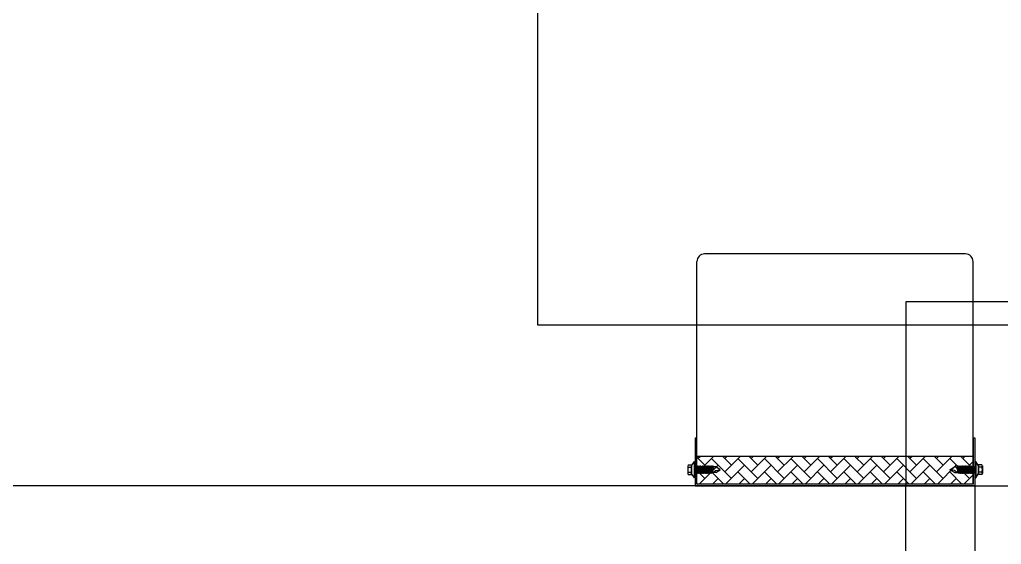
# Model space of a CAD drawing. Header units: millimetres. Extents: x -27104 to 125781, y -3376 to 46996.
# Drawn here: x 118377.82 to 118398.68, y 18692.48 to 18703.63 of the extents above; entities that cross this region are included whole.
import ezdxf

# ---------------------------------------------------------------- set-up
doc = ezdxf.new("R2010")
doc.units = ezdxf.units.MM
doc.header["$LTSCALE"] = 100
doc.header["$MEASUREMENT"] = 0
doc.layers.get('0').update_dxf_attribs({"linetype": 'CONTINUOUS'})
doc.layers.add('ELE9', color=9, linetype='CONTINUOUS')
doc.layers.add('주차-화물', color=251, linetype='CONTINUOUS')

# ---------------------------------------------------------------- blocks, each defined once
blk = doc.blocks.new('sdfsgfdgdfg')
at = {"layer": '주차-화물', "ltscale": 0.1}
blk.add_lwpolyline([(36469107.6, 558896.3), (36469107.6, 564896.3), (36465857.6, 564896.3), (36465857.6, 558896.3), (36469107.6, 558896.3), (36465857.6, 564896.3)], dxfattribs=at)
blk = doc.blocks.new('ggtyu')
at = {"layer": 'ELE9', "color": 253}
for p, q in [((56822.916, 18698.652), (56817.373, 18698.652)), ((56817.21, 18693.761), (56817.21, 18698.489)), ((56823.079, 18693.761), (56823.079, 18698.489)), ((56817.024, 18694.171), (56817.097, 18694.171)), ((56817.097, 18694.152), (56817.156, 18694.244)), ((56817.097, 18694.171), (56817.097, 18693.965)), ((56817.097, 18693.984), (56817.097, 18694.152)), ((56817.156, 18693.892), (56817.156, 18694.244)), ((56817.156, 18694.244), (56817.171, 18694.244)), ((56817.156, 18694.244), (56817.156, 18693.892)), ((56817.171, 18694.244), (56817.171, 18693.892)), ((56823.079, 18694.348), (56817.21, 18694.348)), ((56817.21, 18693.761), (56817.21, 18694.348)), ((56823.079, 18694.348), (56823.079, 18693.761)), ((56823.134, 18694.244), (56823.119, 18694.244)), ((56823.119, 18694.244), (56823.119, 18693.892)), ((56823.134, 18693.892), (56823.134, 18694.244)), ((56823.193, 18694.152), (56823.134, 18694.244)), ((56823.134, 18694.244), (56823.134, 18693.892)), ((56823.193, 18694.171), (56823.193, 18693.965)), ((56823.265, 18694.171), (56823.193, 18694.171)), ((56823.193, 18693.984), (56823.193, 18694.152)), ((56817.015, 18694.147), (56817.015, 18693.988)), ((56817.024, 18694.121), (56817.097, 18694.121)), ((56817.024, 18694.015), (56817.097, 18694.015)), ((56817.024, 18693.965), (56817.097, 18693.965)), ((56817.156, 18693.892), (56817.097, 18693.984)), ((56817.218, 18694.149), (56817.171, 18694.034)), ((56817.202, 18694.129), (56817.171, 18694.129)), ((56817.171, 18694.016), (56817.218, 18694.129)), ((56817.202, 18694.129), (56817.171, 18694.054)), ((56817.187, 18694.006), (56817.171, 18694.006)), ((56817.187, 18693.987), (56817.171, 18694.006)), ((56817.179, 18694.006), (56817.187, 18693.987)), ((56817.254, 18694.149), (56817.187, 18693.987)), ((56817.254, 18694.149), (56817.187, 18693.987)), ((56817.238, 18694.129), (56817.187, 18694.006)), ((56817.187, 18693.987), (56817.203, 18694.006)), ((56817.187, 18694.006), (56817.187, 18693.987)), ((56817.218, 18694.149), (56817.202, 18694.129)), ((56817.203, 18694.006), (56817.254, 18694.129)), ((56817.223, 18694.006), (56817.203, 18694.006)), ((56817.223, 18693.987), (56817.207, 18694.006)), ((56817.215, 18694.006), (56817.223, 18693.987)), ((56817.226, 18694.129), (56817.218, 18694.149)), ((56817.218, 18694.149), (56817.234, 18694.129)), ((56817.218, 18694.129), (56817.218, 18694.149)), ((56817.238, 18694.129), (56817.218, 18694.129)), ((56817.29, 18694.149), (56817.223, 18693.987)), ((56817.29, 18694.149), (56817.223, 18693.987)), ((56817.274, 18694.129), (56817.223, 18694.006)), ((56817.223, 18693.987), (56817.239, 18694.006)), ((56817.223, 18694.006), (56817.223, 18693.987)), ((56817.254, 18694.149), (56817.238, 18694.129)), ((56817.239, 18694.006), (56817.29, 18694.129)), ((56817.259, 18694.006), (56817.239, 18694.006)), ((56817.259, 18693.987), (56817.243, 18694.006)), ((56817.251, 18694.006), (56817.259, 18693.987)), ((56817.262, 18694.129), (56817.254, 18694.149)), ((56817.254, 18694.149), (56817.27, 18694.129)), ((56817.254, 18694.129), (56817.254, 18694.149)), ((56817.274, 18694.129), (56817.254, 18694.129)), ((56817.326, 18694.149), (56817.259, 18693.987)), ((56817.326, 18694.149), (56817.259, 18693.987)), ((56817.31, 18694.129), (56817.259, 18694.006)), ((56817.259, 18693.987), (56817.275, 18694.006)), ((56817.259, 18694.006), (56817.259, 18693.987)), ((56817.29, 18694.149), (56817.274, 18694.129)), ((56817.275, 18694.006), (56817.326, 18694.129)), ((56817.295, 18694.006), (56817.275, 18694.006)), ((56817.295, 18693.987), (56817.279, 18694.006)), ((56817.287, 18694.006), (56817.295, 18693.987)), ((56817.298, 18694.129), (56817.29, 18694.149)), ((56817.29, 18694.149), (56817.306, 18694.129)), ((56817.29, 18694.129), (56817.29, 18694.149)), ((56817.31, 18694.129), (56817.29, 18694.129)), ((56817.362, 18694.149), (56817.295, 18693.987)), ((56817.362, 18694.149), (56817.295, 18693.987)), ((56817.346, 18694.129), (56817.295, 18694.006)), ((56817.295, 18693.987), (56817.31, 18694.006)), ((56817.295, 18694.006), (56817.295, 18693.987)), ((56817.326, 18694.149), (56817.31, 18694.129)), ((56817.31, 18694.006), (56817.362, 18694.129)), ((56817.331, 18694.006), (56817.31, 18694.006)), ((56817.331, 18693.987), (56817.315, 18694.006)), ((56817.323, 18694.006), (56817.331, 18693.987)), ((56817.334, 18694.129), (56817.326, 18694.149)), ((56817.326, 18694.149), (56817.341, 18694.129)), ((56817.326, 18694.129), (56817.326, 18694.149)), ((56817.346, 18694.129), (56817.326, 18694.129)), ((56817.397, 18694.149), (56817.331, 18693.987)), ((56817.397, 18694.149), (56817.331, 18693.987)), ((56817.382, 18694.129), (56817.331, 18694.006)), ((56817.331, 18693.987), (56817.346, 18694.006)), ((56817.331, 18694.006), (56817.331, 18693.987)), ((56817.362, 18694.149), (56817.346, 18694.129)), ((56817.346, 18694.006), (56817.397, 18694.129)), ((56817.366, 18694.006), (56817.346, 18694.006)), ((56817.366, 18693.987), (56817.351, 18694.006)), ((56817.359, 18694.006), (56817.366, 18693.987)), ((56817.369, 18694.129), (56817.362, 18694.149)), ((56817.362, 18694.149), (56817.377, 18694.129)), ((56817.362, 18694.129), (56817.362, 18694.149)), ((56817.382, 18694.129), (56817.362, 18694.129)), ((56817.433, 18694.149), (56817.366, 18693.987)), ((56817.433, 18694.149), (56817.366, 18693.987)), ((56817.418, 18694.129), (56817.366, 18694.006)), ((56817.366, 18693.987), (56817.382, 18694.006)), ((56817.366, 18694.006), (56817.366, 18693.987)), ((56817.397, 18694.149), (56817.382, 18694.129)), ((56817.382, 18694.006), (56817.433, 18694.129)), ((56817.402, 18694.006), (56817.382, 18694.006)), ((56817.402, 18693.987), (56817.387, 18694.006)), ((56817.394, 18694.006), (56817.402, 18693.987)), ((56817.405, 18694.129), (56817.397, 18694.149)), ((56817.397, 18694.149), (56817.413, 18694.129)), ((56817.397, 18694.129), (56817.397, 18694.149)), ((56817.418, 18694.129), (56817.397, 18694.129)), ((56817.469, 18694.149), (56817.402, 18693.987)), ((56817.469, 18694.149), (56817.402, 18693.987)), ((56817.453, 18694.129), (56817.402, 18694.006)), ((56817.402, 18693.987), (56817.418, 18694.006)), ((56817.402, 18694.006), (56817.402, 18693.987)), ((56817.433, 18694.149), (56817.418, 18694.129)), ((56817.418, 18694.006), (56817.469, 18694.129)), ((56817.438, 18694.006), (56817.418, 18694.006)), ((56817.438, 18693.987), (56817.422, 18694.006)), ((56817.43, 18694.006), (56817.438, 18693.987)), ((56817.441, 18694.129), (56817.433, 18694.149)), ((56817.433, 18694.149), (56817.449, 18694.129)), ((56817.433, 18694.129), (56817.433, 18694.149)), ((56817.453, 18694.129), (56817.433, 18694.129)), ((56817.505, 18694.149), (56817.438, 18693.987)), ((56817.505, 18694.149), (56817.438, 18693.987)), ((56817.489, 18694.129), (56817.438, 18694.006)), ((56817.438, 18693.987), (56817.454, 18694.006)), ((56817.438, 18694.006), (56817.438, 18693.987)), ((56817.469, 18694.149), (56817.453, 18694.129)), ((56817.454, 18694.006), (56817.505, 18694.129)), ((56817.474, 18694.006), (56817.454, 18694.006)), ((56817.474, 18693.987), (56817.458, 18694.006)), ((56817.466, 18694.006), (56817.474, 18693.987)), ((56817.477, 18694.129), (56817.469, 18694.149)), ((56817.469, 18694.149), (56817.485, 18694.129)), ((56817.469, 18694.129), (56817.469, 18694.149)), ((56817.489, 18694.129), (56817.469, 18694.129)), ((56817.541, 18694.149), (56817.474, 18693.987)), ((56817.541, 18694.149), (56817.474, 18693.987)), ((56817.525, 18694.129), (56817.474, 18694.006)), ((56817.474, 18693.987), (56817.49, 18694.006)), ((56817.474, 18694.006), (56817.474, 18693.987)), ((56817.505, 18694.149), (56817.489, 18694.129)), ((56817.49, 18694.006), (56817.541, 18694.129)), ((56817.51, 18694.006), (56817.49, 18694.006)), ((56817.51, 18693.987), (56817.494, 18694.006)), ((56817.502, 18694.006), (56817.51, 18693.987)), ((56817.513, 18694.129), (56817.505, 18694.149)), ((56817.505, 18694.149), (56817.521, 18694.129)), ((56817.505, 18694.129), (56817.505, 18694.149)), ((56817.525, 18694.129), (56817.505, 18694.129)), ((56817.534, 18694.046), (56817.51, 18693.987)), ((56817.534, 18694.046), (56817.51, 18693.987)), ((56817.518, 18694.026), (56817.51, 18694.006)), ((56817.51, 18693.987), (56817.526, 18694.006)), ((56817.51, 18694.006), (56817.51, 18693.987)), ((56817.534, 18694.046), (56817.518, 18694.026)), ((56817.541, 18694.149), (56817.525, 18694.129)), ((56817.526, 18694.006), (56817.534, 18694.026)), ((56817.609, 18694.006), (56817.526, 18694.006)), ((56817.569, 18694.129), (56817.534, 18694.046)), ((56817.534, 18694.026), (56817.534, 18694.046)), ((56817.534, 18694.046), (56817.556, 18694.006)), ((56817.549, 18694.129), (56817.541, 18694.149)), ((56817.541, 18694.149), (56817.557, 18694.129)), ((56817.541, 18694.129), (56817.541, 18694.149)), ((56817.609, 18694.129), (56817.541, 18694.129)), ((56817.556, 18694.006), (56817.605, 18694.054)), ((56817.605, 18694.054), (56817.703, 18694.068)), ((56817.703, 18694.068), (56817.609, 18694.129)), ((56817.609, 18694.006), (56817.703, 18694.068)), ((56822.587, 18694.068), (56822.681, 18694.129)), ((56822.681, 18694.006), (56822.587, 18694.068)), ((56822.684, 18694.054), (56822.587, 18694.068)), ((56822.681, 18694.129), (56822.749, 18694.129)), ((56822.681, 18694.006), (56822.764, 18694.006)), ((56822.733, 18694.006), (56822.684, 18694.054)), ((56822.721, 18694.129), (56822.756, 18694.046)), ((56822.749, 18694.149), (56822.733, 18694.129)), ((56822.756, 18694.046), (56822.733, 18694.006)), ((56822.741, 18694.129), (56822.749, 18694.149)), ((56822.749, 18694.149), (56822.816, 18693.987)), ((56822.749, 18694.149), (56822.816, 18693.987)), ((56822.749, 18694.129), (56822.749, 18694.149)), ((56822.749, 18694.149), (56822.765, 18694.129)), ((56822.8, 18694.006), (56822.749, 18694.129)), ((56822.756, 18694.046), (56822.78, 18693.987)), ((56822.756, 18694.046), (56822.78, 18693.987)), ((56822.756, 18694.026), (56822.756, 18694.046)), ((56822.756, 18694.046), (56822.771, 18694.026)), ((56822.764, 18694.006), (56822.756, 18694.026)), ((56822.78, 18693.987), (56822.764, 18694.006)), ((56822.765, 18694.129), (56822.785, 18694.129)), ((56822.765, 18694.129), (56822.816, 18694.006)), ((56822.785, 18694.149), (56822.769, 18694.129)), ((56822.771, 18694.026), (56822.78, 18694.006)), ((56822.777, 18694.129), (56822.785, 18694.149)), ((56822.78, 18694.006), (56822.8, 18694.006)), ((56822.78, 18694.006), (56822.78, 18693.987)), ((56822.788, 18694.006), (56822.78, 18693.987)), ((56822.78, 18693.987), (56822.796, 18694.006)), ((56822.785, 18694.149), (56822.852, 18693.987)), ((56822.785, 18694.149), (56822.852, 18693.987)), ((56822.785, 18694.129), (56822.785, 18694.149)), ((56822.785, 18694.149), (56822.8, 18694.129)), ((56822.836, 18694.006), (56822.785, 18694.129)), ((56822.8, 18694.129), (56822.821, 18694.129)), ((56822.8, 18694.129), (56822.852, 18694.006)), ((56822.816, 18693.987), (56822.8, 18694.006)), ((56822.821, 18694.149), (56822.805, 18694.129)), ((56822.813, 18694.129), (56822.821, 18694.149)), ((56822.816, 18694.006), (56822.836, 18694.006)), ((56822.824, 18694.006), (56822.816, 18693.987)), ((56822.816, 18693.987), (56822.831, 18694.006)), ((56822.816, 18694.006), (56822.816, 18693.987)), ((56822.821, 18694.149), (56822.887, 18693.987)), ((56822.821, 18694.149), (56822.887, 18693.987)), ((56822.821, 18694.129), (56822.821, 18694.149)), ((56822.821, 18694.149), (56822.836, 18694.129)), ((56822.872, 18694.006), (56822.821, 18694.129)), ((56822.836, 18694.129), (56822.856, 18694.129)), ((56822.836, 18694.129), (56822.887, 18694.006)), ((56822.852, 18693.987), (56822.836, 18694.006)), ((56822.856, 18694.149), (56822.841, 18694.129)), ((56822.849, 18694.129), (56822.856, 18694.149)), ((56822.852, 18694.006), (56822.872, 18694.006)), ((56822.859, 18694.006), (56822.852, 18693.987)), ((56822.852, 18693.987), (56822.867, 18694.006)), ((56822.852, 18694.006), (56822.852, 18693.987)), ((56822.856, 18694.149), (56822.923, 18693.987)), ((56822.856, 18694.149), (56822.923, 18693.987)), ((56822.856, 18694.129), (56822.856, 18694.149)), ((56822.856, 18694.149), (56822.872, 18694.129)), ((56822.908, 18694.006), (56822.856, 18694.129)), ((56822.872, 18694.129), (56822.892, 18694.129)), ((56822.872, 18694.129), (56822.923, 18694.006)), ((56822.887, 18693.987), (56822.872, 18694.006)), ((56822.892, 18694.149), (56822.877, 18694.129)), ((56822.884, 18694.129), (56822.892, 18694.149)), ((56822.887, 18694.006), (56822.908, 18694.006)), ((56822.887, 18694.006), (56822.887, 18693.987)), ((56822.895, 18694.006), (56822.887, 18693.987)), ((56822.887, 18693.987), (56822.903, 18694.006)), ((56822.892, 18694.149), (56822.959, 18693.987)), ((56822.892, 18694.149), (56822.959, 18693.987)), ((56822.892, 18694.129), (56822.892, 18694.149)), ((56822.892, 18694.149), (56822.908, 18694.129)), ((56822.943, 18694.006), (56822.892, 18694.129)), ((56822.908, 18694.129), (56822.928, 18694.129)), ((56822.908, 18694.129), (56822.959, 18694.006)), ((56822.923, 18693.987), (56822.908, 18694.006)), ((56822.928, 18694.149), (56822.912, 18694.129)), ((56822.92, 18694.129), (56822.928, 18694.149)), ((56822.923, 18694.006), (56822.943, 18694.006)), ((56822.931, 18694.006), (56822.923, 18693.987)), ((56822.923, 18693.987), (56822.939, 18694.006)), ((56822.923, 18694.006), (56822.923, 18693.987)), ((56822.928, 18694.149), (56822.995, 18693.987)), ((56822.928, 18694.149), (56822.995, 18693.987)), ((56822.928, 18694.129), (56822.928, 18694.149)), ((56822.928, 18694.149), (56822.944, 18694.129)), ((56822.979, 18694.006), (56822.928, 18694.129)), ((56822.959, 18693.987), (56822.943, 18694.006)), ((56822.944, 18694.129), (56822.964, 18694.129)), ((56822.944, 18694.129), (56822.995, 18694.006)), ((56822.964, 18694.149), (56822.948, 18694.129)), ((56822.956, 18694.129), (56822.964, 18694.149)), ((56822.959, 18694.006), (56822.979, 18694.006)), ((56822.967, 18694.006), (56822.959, 18693.987)), ((56822.959, 18693.987), (56822.975, 18694.006)), ((56822.959, 18694.006), (56822.959, 18693.987)), ((56822.964, 18694.149), (56823.031, 18693.987)), ((56822.964, 18694.149), (56823.031, 18693.987)), ((56822.964, 18694.129), (56822.964, 18694.149)), ((56822.964, 18694.149), (56822.98, 18694.129)), ((56823.015, 18694.006), (56822.964, 18694.129)), ((56822.995, 18693.987), (56822.979, 18694.006)), ((56822.98, 18694.129), (56823, 18694.129)), ((56822.98, 18694.129), (56823.031, 18694.006)), ((56823, 18694.149), (56822.984, 18694.129)), ((56822.992, 18694.129), (56823, 18694.149)), ((56822.995, 18694.006), (56823.015, 18694.006)), ((56823.003, 18694.006), (56822.995, 18693.987)), ((56822.995, 18693.987), (56823.011, 18694.006)), ((56822.995, 18694.006), (56822.995, 18693.987)), ((56823, 18694.149), (56823.067, 18693.987)), ((56823, 18694.149), (56823.067, 18693.987)), ((56823, 18694.129), (56823, 18694.149)), ((56823, 18694.149), (56823.016, 18694.129)), ((56823.051, 18694.006), (56823, 18694.129)), ((56823.031, 18693.987), (56823.015, 18694.006)), ((56823.016, 18694.129), (56823.036, 18694.129)), ((56823.016, 18694.129), (56823.067, 18694.006)), ((56823.036, 18694.149), (56823.02, 18694.129)), ((56823.028, 18694.129), (56823.036, 18694.149)), ((56823.031, 18694.006), (56823.051, 18694.006)), ((56823.039, 18694.006), (56823.031, 18693.987)), ((56823.031, 18693.987), (56823.047, 18694.006)), ((56823.031, 18694.006), (56823.031, 18693.987)), ((56823.036, 18694.149), (56823.103, 18693.987)), ((56823.036, 18694.149), (56823.103, 18693.987)), ((56823.036, 18694.129), (56823.036, 18694.149)), ((56823.036, 18694.149), (56823.051, 18694.129)), ((56823.087, 18694.006), (56823.036, 18694.129)), ((56823.051, 18694.129), (56823.072, 18694.129)), ((56823.051, 18694.129), (56823.103, 18694.006)), ((56823.067, 18693.987), (56823.051, 18694.006)), ((56823.072, 18694.149), (56823.056, 18694.129)), ((56823.064, 18694.129), (56823.072, 18694.149)), ((56823.067, 18694.006), (56823.087, 18694.006)), ((56823.075, 18694.006), (56823.067, 18693.987)), ((56823.067, 18693.987), (56823.082, 18694.006)), ((56823.067, 18694.006), (56823.067, 18693.987)), ((56823.072, 18694.149), (56823.119, 18694.034)), ((56823.072, 18694.129), (56823.072, 18694.149)), ((56823.072, 18694.149), (56823.087, 18694.129)), ((56823.119, 18694.016), (56823.072, 18694.129)), ((56823.087, 18694.129), (56823.119, 18694.129)), ((56823.087, 18694.129), (56823.119, 18694.054)), ((56823.103, 18693.987), (56823.087, 18694.006)), ((56823.103, 18694.006), (56823.119, 18694.006)), ((56823.11, 18694.006), (56823.103, 18693.987)), ((56823.103, 18693.987), (56823.118, 18694.006)), ((56823.103, 18694.006), (56823.103, 18693.987)), ((56823.134, 18693.892), (56823.193, 18693.984)), ((56823.265, 18694.121), (56823.193, 18694.121)), ((56823.265, 18694.015), (56823.193, 18694.015)), ((56823.265, 18693.965), (56823.193, 18693.965)), ((56823.275, 18694.147), (56823.275, 18693.988)), ((56817.171, 18693.892), (56817.156, 18693.892)), ((56823.079, 18693.761), (56817.21, 18693.761)), ((56823.119, 18693.892), (56823.134, 18693.892)), ((56821.651, 18684.429), (56821.651, 18693.722))]:
    blk.add_line(p, q, dxfattribs=at)
at = {"layer": 'ELE9', "color": 253, "ltscale": 0.002}
for p, q in [((56869.583, 18697.634), (56821.651, 18697.634)), ((56821.651, 18697.634), (56821.651, 18693.722)), ((56817.21, 18694.739), (56817.171, 18694.739)), ((56817.171, 18694.739), (56817.171, 18693.722)), ((56817.21, 18693.761), (56817.21, 18694.739)), ((56823.119, 18694.739), (56823.079, 18694.739)), ((56823.079, 18694.739), (56823.079, 18693.761)), ((56823.119, 18693.722), (56823.119, 18694.739)), ((56817.21, 18694.333), (56817.38, 18694.163)), ((56817.565, 18694.348), (56817.24, 18694.022)), ((56817.284, 18694.348), (56817.24, 18694.303)), ((56817.661, 18694.163), (56817.259, 18693.761)), ((56817.521, 18694.303), (56817.943, 18693.882)), ((56817.758, 18694.348), (56817.943, 18694.163)), ((56818.127, 18694.348), (56817.802, 18694.022)), ((56817.846, 18694.348), (56817.802, 18694.303)), ((56818.224, 18694.163), (56817.821, 18693.761)), ((56818.083, 18694.303), (56818.505, 18693.882)), ((56818.32, 18694.348), (56818.505, 18694.163)), ((56818.689, 18694.348), (56818.364, 18694.022)), ((56818.408, 18694.348), (56818.364, 18694.303)), ((56818.786, 18694.163), (56818.384, 18693.761)), ((56818.645, 18694.303), (56819.067, 18693.882)), ((56818.882, 18694.348), (56819.067, 18694.163)), ((56819.252, 18694.348), (56818.926, 18694.022)), ((56818.971, 18694.348), (56818.926, 18694.303)), ((56819.348, 18694.163), (56818.946, 18693.761)), ((56819.207, 18694.303), (56819.629, 18693.882)), ((56819.444, 18694.348), (56819.629, 18694.163)), ((56819.814, 18694.348), (56819.489, 18694.022)), ((56819.533, 18694.348), (56819.489, 18694.303)), ((56819.91, 18694.163), (56819.508, 18693.761)), ((56819.77, 18694.303), (56820.191, 18693.882)), ((56820.007, 18694.348), (56820.191, 18694.163)), ((56820.376, 18694.348), (56820.051, 18694.022)), ((56820.095, 18694.348), (56820.051, 18694.303)), ((56820.472, 18694.163), (56820.07, 18693.761)), ((56820.332, 18694.303), (56820.754, 18693.882)), ((56820.569, 18694.348), (56820.754, 18694.163)), ((56820.938, 18694.348), (56820.613, 18694.022)), ((56820.657, 18694.348), (56820.613, 18694.303)), ((56821.035, 18694.163), (56820.632, 18693.761)), ((56820.894, 18694.303), (56821.316, 18693.882)), ((56821.131, 18694.348), (56821.316, 18694.163)), ((56821.5, 18694.348), (56821.175, 18694.022)), ((56821.219, 18694.348), (56821.175, 18694.303)), ((56821.597, 18694.163), (56821.195, 18693.761)), ((56821.456, 18694.303), (56821.878, 18693.882)), ((56821.693, 18694.348), (56821.878, 18694.163)), ((56822.063, 18694.348), (56821.737, 18694.022)), ((56821.782, 18694.348), (56821.737, 18694.303)), ((56822.159, 18694.163), (56821.757, 18693.761)), ((56822.018, 18694.303), (56822.44, 18693.882)), ((56822.255, 18694.348), (56822.44, 18694.163)), ((56822.625, 18694.348), (56822.3, 18694.022)), ((56822.344, 18694.348), (56822.3, 18694.303)), ((56822.721, 18694.163), (56822.319, 18693.761)), ((56822.581, 18694.303), (56823.002, 18693.882)), ((56822.818, 18694.348), (56823.002, 18694.163)), ((56822.906, 18694.348), (56822.862, 18694.303)), ((56823.079, 18694.24), (56822.862, 18694.022)), ((56817.21, 18694.052), (56817.38, 18693.882)), ((56817.521, 18694.022), (56817.782, 18693.761)), ((56818.083, 18694.022), (56818.345, 18693.761)), ((56818.645, 18694.022), (56818.907, 18693.761)), ((56819.207, 18694.022), (56819.469, 18693.761)), ((56819.77, 18694.022), (56820.031, 18693.761)), ((56820.332, 18694.022), (56820.593, 18693.761)), ((56820.894, 18694.022), (56821.156, 18693.761)), ((56821.456, 18694.022), (56821.718, 18693.761)), ((56822.018, 18694.022), (56822.28, 18693.761)), ((56822.581, 18694.022), (56822.842, 18693.761)), ((56823.079, 18693.959), (56822.881, 18693.761)), ((56817.21, 18693.771), (56817.22, 18693.761)), ((56823.079, 18693.761), (56817.21, 18693.761)), ((56817.661, 18693.882), (56817.54, 18693.761)), ((56818.224, 18693.882), (56818.103, 18693.761)), ((56818.786, 18693.882), (56818.665, 18693.761)), ((56819.348, 18693.882), (56819.227, 18693.761)), ((56819.91, 18693.882), (56819.789, 18693.761)), ((56820.472, 18693.882), (56820.351, 18693.761)), ((56821.035, 18693.882), (56820.914, 18693.761)), ((56821.597, 18693.882), (56821.476, 18693.761)), ((56822.159, 18693.882), (56822.038, 18693.761)), ((56822.721, 18693.882), (56822.6, 18693.761)), ((56817.171, 18693.722), (56823.119, 18693.722)), ((56821.651, 18693.722), (56869.583, 18693.722))]:
    blk.add_line(p, q, dxfattribs=at)
at = {"layer": 'ELE9', "color": 253}
blk.add_lwpolyline([(56823.119, 18684.429), (56823.119, 18693.722), (56787.415, 18693.722)], dxfattribs=at)
for centre, radius, start, end in [((56817.373, 18698.489), 0.163, 90, 180), ((56822.916, 18698.489), 0.163, 0, 90), ((56817.051, 18694.146), 0.0364, 136.9662, 223.0338), ((56823.239, 18694.146), 0.0364, 316.9662, 43.0338), ((56817.164, 18694.068), 0.149, 159.1195, 200.8805), ((56817.051, 18693.99), 0.0364, 136.9662, 223.0338), ((56823.126, 18694.068), 0.149, 339.1195, 20.8805), ((56823.239, 18693.99), 0.0364, 316.9662, 43.0338)]:
    blk.add_arc(centre, radius, start, end, dxfattribs=at)
at = {"layer": 'ELE9', "color": 253, "xscale": 0.01956378461538462, "yscale": 0.01956378461538462, "zscale": 0.01956378461538462, "rotation": 180}
blk.add_blockref('sdfsgfdgdfg', (770287.593, 29748.656), dxfattribs=at)

msp = doc.modelspace()

# ---------------------------------------------------------------- block references
msp.add_blockref('ggtyu', (61575, 0))

doc.saveas('drawing.dxf')
